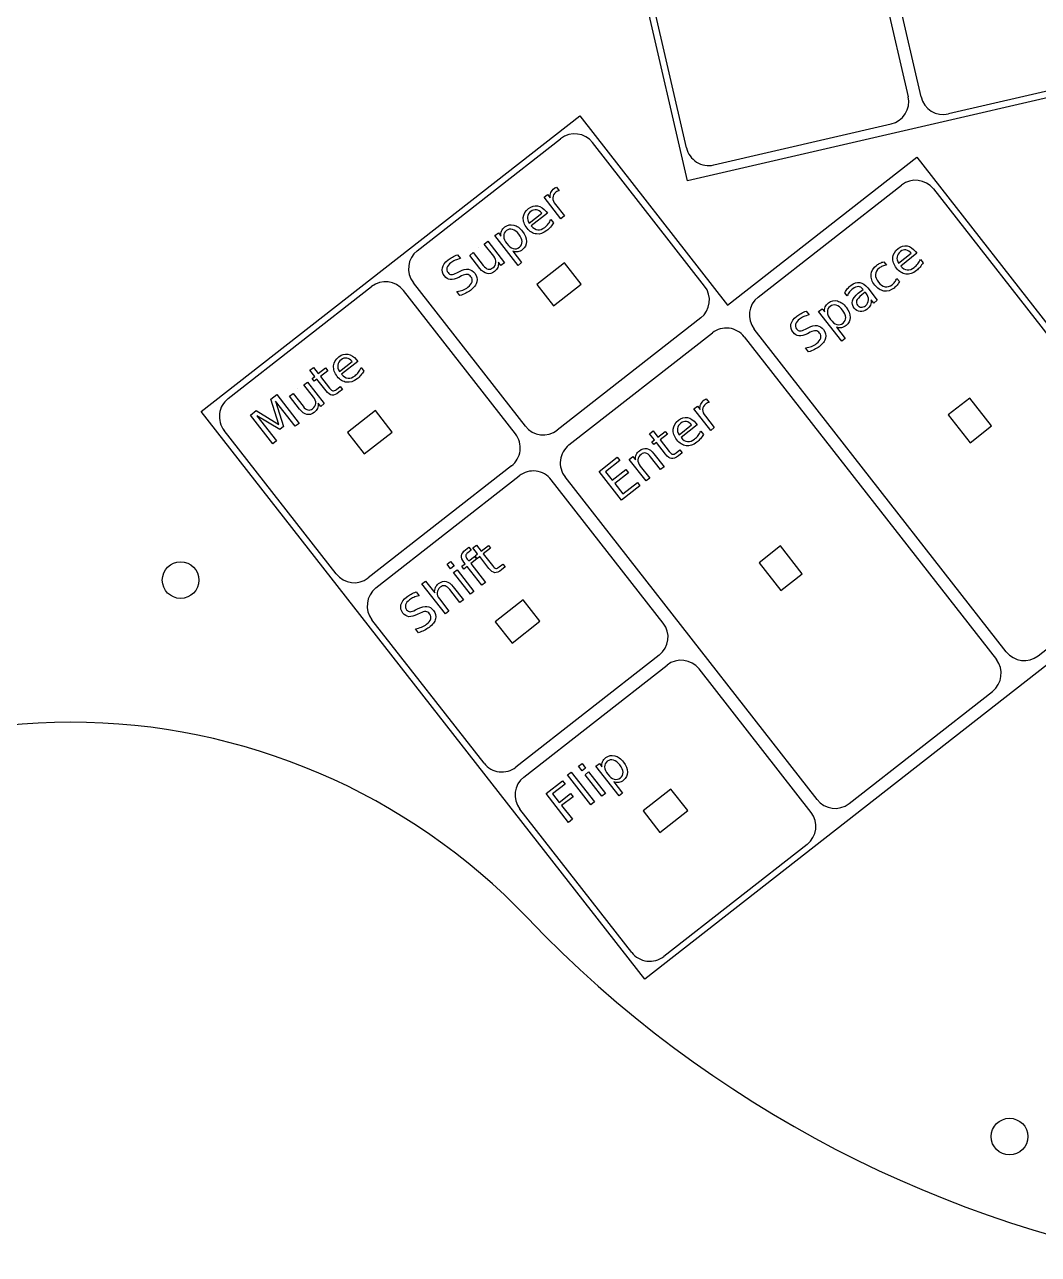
# Model space of a CAD drawing. Extents: x -4 to 403, y -6 to 597.
# Drawn here: x 195.9 to 276.2, y 402.3 to 499.6 of the extents above; entities that cross this region are included whole.
import ezdxf

# ---------------------------------------------------------------- set-up
doc = ezdxf.new("R2010")
doc.units = 0
doc.layers.get('0').update_dxf_attribs({"linetype": 'CONTINUOUS'})

msp = doc.modelspace()

# ---------------------------------------------------------------- linework, layer by layer
at = {"color": 1}
for p, q in [((260.585391, 516.670059), (265.849248, 493.8698)), ((248.397026, 487.223563), (241.985919, 514.993109)), ((248.310584, 489.820682), (243.046731, 512.620941)), ((266.879855, 493.851159), (263.64056, 507.882088)), ((285.423097, 495.771701), (266.910056, 491.497632)), ((283.069561, 495.741501), (269.038632, 492.502205)), ((209.909205, 468.962998), (239.853612, 492.358133)), ((239.853612, 492.358133), (251.551181, 477.385931)), ((266.910056, 491.497632), (248.397026, 487.223563)), ((250.469364, 488.471727), (264.500293, 491.711023)), ((227.001664, 481.682581), (238.34902, 490.548107)), ((249.741155, 478.890523), (240.875629, 490.23788)), ((251.551181, 477.385931), (266.523386, 489.083498)), ((266.523386, 489.083498), (289.91853, 459.13909)), ((253.979269, 478.013941), (265.326623, 486.879466)), ((267.853231, 486.569236), (287.800678, 461.03769)), ((238.657676, 480.732285), (236.451245, 479.008432)), ((239.981346, 479.038063), (238.657676, 480.732285)), ((212.029461, 469.985015), (223.376815, 478.85054)), ((235.556962, 467.808618), (226.691436, 479.155973)), ((236.451245, 479.008432), (237.774915, 477.31421)), ((237.774915, 477.31421), (239.981346, 479.038063)), ((234.76895, 467.192956), (225.903424, 478.54031)), ((249.430925, 476.363914), (238.083571, 467.498389)), ((239.007064, 466.316371), (250.354418, 475.181897)), ((252.881029, 474.87167), (272.828459, 449.34012)), ((273.616472, 449.955783), (253.669039, 475.487332)), ((270.720036, 470.02756), (269.025814, 468.703889)), ((272.443889, 467.821129), (270.720036, 470.02756)), ((245.00191, 424.046386), (209.909205, 468.962998)), ((223.685471, 469.034719), (221.47904, 467.310866)), ((225.009141, 467.340494), (223.685471, 469.034719)), ((269.025814, 468.703889), (270.749667, 466.497459)), ((220.584757, 456.111049), (211.719231, 467.458403)), ((221.47904, 467.310866), (222.802713, 465.616644)), ((222.802713, 465.616644), (225.009141, 467.340494)), ((270.749667, 466.497459), (272.443889, 467.821129)), ((234.458723, 464.666345), (223.111366, 455.800822)), ((223.727028, 455.01281), (235.074382, 463.878335)), ((246.466519, 452.220751), (237.600993, 463.568105)), ((258.644267, 438.258213), (238.696834, 463.789763)), ((289.91853, 459.13909), (245.00191, 424.046386)), ((255.747834, 458.329993), (254.053609, 457.00632)), ((257.471684, 456.123563), (255.747834, 458.329993)), ((276.14308, 449.645553), (287.490431, 458.511078)), ((254.053609, 457.00632), (255.777462, 454.79989)), ((209.721894, 455.628113), (209.721894, 455.628113)), ((255.777462, 454.79989), (257.471684, 456.123563)), ((235.383037, 454.062514), (233.176607, 452.338661)), ((236.70671, 452.368291), (235.383037, 454.062514)), ((232.282324, 441.138844), (223.416801, 452.486201)), ((233.176607, 452.338661), (234.50028, 450.644439)), ((234.50028, 450.644439), (236.70671, 452.368291)), ((246.156289, 449.694143), (234.808935, 440.828617)), ((235.424597, 440.040605), (246.771951, 448.90613)), ((258.164085, 437.248546), (249.298562, 448.595903)), ((261.170875, 437.947986), (272.518232, 446.813512)), ((247.080606, 439.090309), (244.874176, 437.366456)), ((248.404279, 437.396087), (247.080606, 439.090309)), ((243.979893, 426.166642), (235.114367, 437.513996)), ((244.874176, 437.366456), (246.197849, 435.672234)), ((246.197849, 435.672234), (248.404279, 437.396087)), ((257.853858, 434.721938), (246.506504, 425.856412)), ((275.322883, 411.603679), (275.322883, 411.603679))]:
    msp.add_line(p, q, dxfattribs=at)
at = {"color": 5}
for p, q in [((238.010235, 486.722017), (238.236278, 486.435903)), ((237.034658, 485.918172), (237.315909, 486.13791)), ((238.364957, 484.215469), (237.034658, 485.918172)), ((237.315909, 486.13791), (237.522581, 485.873381)), ((235.856707, 483.869216), (236.852791, 484.649947)), ((237.303587, 484.649541), (236.017436, 483.644689)), ((237.196687, 484.786368), (237.303587, 484.649541)), ((237.945426, 485.332166), (238.646209, 484.435204)), ((237.576728, 484.165188), (237.783399, 483.900661)), ((238.646209, 484.435204), (238.364957, 484.215469)), ((233.142757, 482.877493), (233.424008, 483.097231)), ((234.979044, 480.527152), (233.142757, 482.877493)), ((233.424008, 483.097231), (233.625927, 482.838783)), ((231.819976, 481.910126), (231.819976, 481.910126)), ((232.294445, 482.21472), (232.574175, 482.43327)), ((233.048678, 481.249347), (232.294445, 482.21472)), ((232.574175, 482.43327), (233.904475, 480.730564)), ((234.554763, 481.649931), (235.260296, 480.74689)), ((266.437918, 481.617244), (266.544815, 481.480417)), ((230.188661, 481.362733), (230.422648, 481.063239)), ((231.14816, 481.319144), (231.42789, 481.537691)), ((231.953467, 480.288398), (231.14816, 481.319144)), ((231.42789, 481.537691), (232.224883, 480.517587)), ((233.624745, 480.512016), (233.42045, 480.773501)), ((233.904475, 480.730564), (233.624745, 480.512016)), ((235.260296, 480.74689), (234.979044, 480.527152)), ((263.93253, 480.81295), (264.136828, 480.551463)), ((265.097935, 480.700092), (266.094019, 481.480823)), ((266.544815, 481.480417), (265.258664, 480.475565)), ((266.817958, 480.996067), (267.024627, 480.73154)), ((230.14066, 479.94197), (230.355827, 480.048867)), ((230.494183, 479.686897), (230.278684, 479.577288)), ((262.649728, 478.738377), (263.408711, 477.766923)), ((264.95876, 479.499434), (265.160682, 479.240986)), ((230.373542, 478.133481), (230.126487, 478.449697)), ((261.027382, 478.107424), (260.825461, 478.365872)), ((261.897002, 478.316762), (262.289232, 478.623205)), ((262.460267, 478.404288), (262.182061, 478.186926)), ((262.289232, 478.623205), (262.267839, 478.65058)), ((262.508967, 478.341956), (262.460267, 478.404288)), ((263.128981, 477.548375), (262.927059, 477.80682)), ((263.408711, 477.766923), (263.128981, 477.548375)), ((257.781917, 476.906072), (258.015905, 476.606577)), ((258.759656, 476.876735), (259.040907, 477.09647)), ((260.595943, 474.526391), (258.759656, 476.876735)), ((259.040907, 477.09647), (259.242829, 476.838025)), ((257.733914, 475.485306), (257.94908, 475.592206)), ((258.087437, 475.230233), (257.871937, 475.120627)), ((260.171662, 475.649169), (260.877195, 474.746129)), ((257.966798, 473.67682), (257.719743, 473.993036)), ((260.877195, 474.746129), (260.595943, 474.526391)), ((220.841929, 472.138381), (221.838013, 472.919113)), ((222.288809, 472.918706), (221.002658, 471.913854)), ((222.181909, 473.05553), (222.288809, 472.918706)), ((218.510404, 472.223988), (218.791655, 472.443726)), ((218.888116, 471.740541), (218.510404, 472.223988)), ((218.791655, 472.443726), (219.169368, 471.96028)), ((219.169368, 471.96028), (219.74555, 472.410444)), ((219.915399, 472.193042), (219.339217, 471.742881)), ((219.74555, 472.410444), (219.915399, 472.193042)), ((222.561952, 472.434354), (222.768621, 472.16983)), ((218.033725, 471.073018), (218.313452, 471.291565)), ((218.787955, 470.107646), (218.033725, 471.073018)), ((218.313452, 471.291565), (219.643752, 469.588862)), ((218.682878, 471.580194), (218.888116, 471.740541)), ((218.852731, 471.362795), (218.682878, 471.580194)), ((219.057966, 471.523143), (218.852731, 471.362795)), ((219.780127, 470.598817), (219.057966, 471.523143)), ((219.339217, 471.742881), (220.061379, 470.818555)), ((220.605602, 470.71737), (220.892932, 470.941858)), ((220.892932, 470.941858), (221.075849, 470.707738)), ((215.416698, 469.941572), (215.874299, 470.299088)), ((216.041202, 467.942059), (215.416698, 469.941572)), ((215.874299, 470.299088), (217.647634, 468.029322)), ((216.887437, 470.177439), (217.167167, 470.395989)), ((217.692744, 469.146696), (216.887437, 470.177439)), ((217.167167, 470.395989), (217.96416, 469.375886)), ((217.559253, 470.768424), (217.559253, 470.768424)), ((221.075849, 470.707738), (220.788519, 470.48325)), ((249.871174, 469.973887), (250.09722, 469.687773)), ((213.797606, 468.676599), (214.25521, 469.034118)), ((214.25521, 469.034118), (216.041202, 467.942059)), ((217.34814, 467.795331), (215.790978, 469.788407)), ((215.790978, 469.788407), (216.421948, 467.77436)), ((219.364022, 469.370312), (219.159727, 469.631799)), ((219.643752, 469.588862), (219.364022, 469.370312)), ((248.89558, 469.170064), (249.176829, 469.3898)), ((250.22588, 467.467358), (248.89558, 469.170064)), ((249.176829, 469.3898), (249.383503, 469.12527)), ((215.570941, 466.406832), (213.797606, 468.676599)), ((216.113333, 467.533243), (214.311756, 468.632713)), ((214.311756, 468.632713), (215.868917, 466.639637)), ((217.647634, 468.029322), (217.34814, 467.795331)), ((249.057607, 468.038254), (249.164507, 467.90143)), ((249.806348, 468.584052), (250.507128, 467.687094)), ((216.421948, 467.77436), (216.113333, 467.533243)), ((245.386107, 467.206715), (245.667356, 467.42645)), ((245.763817, 466.723268), (245.386107, 467.206715)), ((245.667356, 467.42645), (246.045065, 466.943003)), ((246.045065, 466.943003), (246.621247, 467.393168)), ((246.7911, 467.175769), (246.214915, 466.725605)), ((246.621247, 467.393168), (246.7911, 467.175769)), ((247.71763, 467.121105), (248.713711, 467.901836)), ((249.164507, 467.90143), (247.878358, 466.896578)), ((249.43765, 467.41708), (249.644321, 467.152553)), ((250.507128, 467.687094), (250.22588, 467.467358)), ((215.868917, 466.639637), (215.570941, 466.406832)), ((245.558579, 466.562918), (245.763817, 466.723268)), ((245.728429, 466.345519), (245.558579, 466.562918)), ((245.933666, 466.505869), (245.728429, 466.345519)), ((246.655831, 465.581544), (245.933666, 466.505869)), ((246.214915, 466.725605), (246.937079, 465.801279)), ((241.390876, 464.219951), (242.826013, 465.3412)), ((243.027932, 465.082755), (241.899892, 464.201432)), ((242.826013, 465.3412), (243.027932, 465.082755)), ((243.78138, 465.174418), (244.062632, 465.394157)), ((245.11168, 463.471712), (243.78138, 465.174418)), ((244.062632, 465.394157), (244.269303, 465.129627)), ((246.257965, 464.367291), (245.462161, 465.385873)), ((245.734765, 465.613542), (246.537695, 464.585838)), ((247.481303, 465.700094), (247.768633, 465.924582)), ((247.951547, 465.690462), (247.664216, 465.465974)), ((247.768633, 465.924582), (247.951547, 465.690462)), ((243.164211, 461.950185), (241.390876, 464.219951)), ((241.899892, 464.201432), (242.424885, 463.529475)), ((242.424885, 463.529475), (243.505796, 464.373977)), ((243.707718, 464.115529), (242.626804, 463.271027)), ((243.505796, 464.373977), (243.707718, 464.115529)), ((244.641072, 464.653783), (245.392929, 463.691451)), ((246.537695, 464.585838), (246.257965, 464.367291)), ((242.626804, 463.271027), (243.269387, 462.448561)), ((243.269387, 462.448561), (244.424794, 463.351263)), ((244.424794, 463.351263), (244.626712, 463.092815)), ((245.392929, 463.691451), (245.11168, 463.471712)), ((244.626712, 463.092815), (243.164211, 461.950185)), ((231.399865, 458.182992), (231.681117, 458.402728)), ((231.681117, 458.402728), (232.058826, 457.919281)), ((232.058826, 457.919281), (232.635011, 458.369445)), ((232.635011, 458.369445), (232.804861, 458.152046)), ((230.821872, 458.020305), (231.086398, 458.226976)), ((230.951539, 457.296552), (231.069129, 457.146046)), ((231.268127, 457.994375), (231.000561, 457.78533)), ((231.069129, 457.146046), (231.529772, 457.505938)), ((231.086398, 458.226976), (231.268127, 457.994375)), ((231.699622, 457.28854), (231.238979, 456.928644)), ((231.777575, 457.699545), (231.399865, 458.182992)), ((231.529772, 457.505938), (231.699622, 457.28854)), ((231.57234, 457.539195), (231.777575, 457.699545)), ((231.74219, 457.321797), (231.57234, 457.539195)), ((231.947427, 457.482144), (231.74219, 457.321797)), ((232.669589, 456.557818), (231.947427, 457.482144)), ((232.804861, 458.152046), (232.228679, 457.701882)), ((232.228679, 457.701882), (232.95084, 456.777557)), ((229.360889, 456.878863), (229.640619, 457.097413)), ((229.637636, 456.52464), (229.360889, 456.878863)), ((229.917369, 456.74319), (229.637636, 456.52464)), ((229.640619, 457.097413), (229.917369, 456.74319)), ((229.878755, 456.216022), (230.158486, 456.434572)), ((230.158486, 456.434572), (231.488785, 454.731869)), ((230.520311, 456.71726), (230.787878, 456.926307)), ((230.690161, 456.499861), (230.520311, 456.71726)), ((230.957728, 456.708909), (230.690161, 456.499861)), ((230.787878, 456.926307), (230.695233, 457.044889)), ((232.118177, 455.223601), (230.957728, 456.708909)), ((231.238979, 456.928644), (232.399429, 455.44334)), ((233.495061, 456.676374), (233.782391, 456.900862)), ((233.965308, 456.666739), (233.677977, 456.442251)), ((233.782391, 456.900862), (233.965308, 456.666739)), ((227.373892, 455.326449), (227.655143, 455.546187)), ((227.655143, 455.546187), (228.379681, 454.618822)), ((231.209055, 454.513319), (229.878755, 456.216022)), ((232.399429, 455.44334), (232.118177, 455.223601)), ((226.914017, 454.69295), (227.148007, 454.393456)), ((229.222058, 452.960905), (227.373892, 455.326449)), ((230.368343, 453.856483), (229.572539, 454.875065)), ((229.845143, 455.102734), (230.648073, 454.07503)), ((231.488785, 454.731869), (231.209055, 454.513319)), ((228.751453, 454.142975), (229.50331, 453.180643)), ((230.648073, 454.07503), (230.368343, 453.856483)), ((226.866016, 453.272184), (227.081182, 453.379082)), ((227.219539, 453.017112), (227.00404, 452.907502)), ((229.50331, 453.180643), (229.222058, 452.960905)), ((227.0989, 451.463699), (226.851843, 451.779915)), ((239.763191, 440.894694), (240.042921, 441.113244)), ((240.039938, 440.540471), (239.763191, 440.894694)), ((240.319671, 440.759021), (240.039938, 440.540471)), ((240.042921, 441.113244), (240.319671, 440.759021)), ((241.13393, 440.898191), (241.415179, 441.117929)), ((242.970217, 438.54785), (241.13393, 440.898191)), ((241.415179, 441.117929), (241.6171, 440.859481)), ((238.899675, 440.220042), (239.179406, 440.438592)), ((240.747842, 437.854497), (238.899675, 440.220042)), ((239.179406, 440.438592), (241.027572, 438.073047)), ((240.281057, 440.231855), (240.560787, 440.450405)), ((241.611354, 438.529149), (240.281057, 440.231855)), ((240.560787, 440.450405), (241.891087, 438.7477)), ((237.192745, 438.732203), (238.497139, 439.751307)), ((238.699061, 439.492862), (237.701761, 438.713686)), ((238.497139, 439.751307), (238.699061, 439.492862)), ((242.545933, 439.670631), (243.251469, 438.767588)), ((238.966082, 436.462436), (237.192745, 438.732203)), ((237.701761, 438.713686), (238.224377, 438.044766)), ((238.224377, 438.044766), (239.124381, 438.747925)), ((239.3263, 438.489477), (238.426298, 437.786321)), ((239.124381, 438.747925), (239.3263, 438.489477)), ((241.027572, 438.073047), (240.747842, 437.854497)), ((241.891087, 438.7477), (241.611354, 438.529149)), ((243.251469, 438.767588), (242.970217, 438.54785)), ((238.426298, 437.786321), (239.273177, 436.702365)), ((239.273177, 436.702365), (238.966082, 436.462436))]:
    msp.add_line(p, q, dxfattribs=at)
at = {"color": 1}
for points in [[(264.500293, 491.711023), (265.468926, 491.93465), (266.072874, 492.901167), (265.849248, 493.8698)], [(266.879855, 493.851159), (267.103482, 492.882526), (268.069999, 492.278579), (269.038632, 492.502205)], [(240.875629, 490.23788), (240.263592, 491.02125), (239.132391, 491.160143), (238.34902, 490.548107)], [(248.310584, 489.820682), (248.417974, 489.355527), (248.705747, 488.952084), (249.110596, 488.699106)], [(249.110596, 488.699106), (249.515446, 488.446128), (250.00421, 488.364337), (250.469364, 488.471727)], [(267.853231, 486.569236), (267.241195, 487.352607), (266.109994, 487.491502), (265.326623, 486.879466)], [(227.001664, 481.682581), (226.218294, 481.070544), (226.0794, 479.939343), (226.691436, 479.155973)], [(225.903424, 478.54031), (225.291388, 479.323681), (224.160187, 479.462576), (223.376815, 478.85054)], [(249.430925, 476.363914), (250.214296, 476.975951), (250.35319, 478.107151), (249.741155, 478.890523)], [(253.979269, 478.013941), (253.195898, 477.401904), (253.057003, 476.270703), (253.669039, 475.487332)], [(251.681974, 475.550062), (251.208142, 475.608241), (250.730606, 475.475808), (250.354418, 475.181897)], [(252.881029, 474.87167), (252.587119, 475.247858), (252.155805, 475.491883), (251.681974, 475.550062)], [(212.029461, 469.985015), (211.653273, 469.691104), (211.409247, 469.259791), (211.351068, 468.78596)], [(211.351068, 468.78596), (211.292888, 468.312128), (211.425321, 467.834592), (211.719231, 467.458403)], [(235.137115, 465.8654), (235.195294, 466.339232), (235.062861, 466.816768), (234.76895, 467.192956)], [(235.556962, 467.808618), (236.168998, 467.025248), (237.300199, 466.886353), (238.083571, 467.498389)], [(239.007064, 466.316374), (238.630875, 466.022464), (238.38685, 465.591151), (238.32867, 465.117319)], [(234.458723, 464.666345), (234.834911, 464.960256), (235.078936, 465.391569), (235.137115, 465.8654)], [(238.32867, 465.117319), (238.270491, 464.643488), (238.402923, 464.165951), (238.696834, 463.789763)], [(236.401938, 464.246499), (235.928107, 464.304679), (235.45057, 464.172246), (235.074382, 463.878335)], [(237.600993, 463.568105), (237.307083, 463.944294), (236.87577, 464.18832), (236.401938, 464.246499)], [(206.821894, 455.628113), (206.821894, 456.428927), (207.471079, 457.078115), (208.271893, 457.078115)], [(208.271893, 457.078115), (209.072707, 457.078115), (209.721894, 456.428927), (209.721894, 455.628113)], [(208.271893, 454.178115), (207.471079, 454.178115), (206.821894, 454.827302), (206.821894, 455.628113)], [(209.721894, 455.628113), (209.721894, 454.827302), (209.072707, 454.178115), (208.271893, 454.178115)], [(220.584757, 456.111049), (221.196794, 455.327679), (222.327995, 455.188786), (223.111366, 455.800822)], [(223.727028, 455.01281), (222.943658, 454.400772), (222.804765, 453.269572), (223.416801, 452.486201)], [(246.156289, 449.694143), (246.93966, 450.306179), (247.078554, 451.43738), (246.466519, 452.220751)], [(249.29856, 448.595903), (248.686522, 449.379273), (247.555322, 449.518167), (246.771951, 448.90613)], [(273.616472, 449.955783), (274.228508, 449.172412), (275.359709, 449.033517), (276.14308, 449.645553)], [(272.518232, 446.813512), (273.301602, 447.425549), (273.440495, 448.55675), (272.828459, 449.34012)], [(199.556187, 444.385268), (185.90074, 444.385268), (172.839902, 438.79808), (163.409162, 428.922232)], [(235.703212, 428.922232), (226.272473, 438.79808), (213.211635, 444.385268), (199.556187, 444.385268)], [(232.282324, 441.138844), (232.576234, 440.762656), (233.007547, 440.518631), (233.481379, 440.460452)], [(233.481379, 440.460452), (233.955211, 440.402273), (234.432747, 440.534706), (234.808935, 440.828617)], [(235.424597, 440.040605), (234.641226, 439.428568), (234.502332, 438.297368), (235.114367, 437.513996)], [(258.644267, 438.258213), (259.256304, 437.474843), (260.387505, 437.33595), (261.170875, 437.947986)], [(257.853858, 434.721938), (258.637228, 435.333975), (258.776121, 436.465176), (258.164085, 437.248546)], [(235.703212, 428.922232), (264.631597, 398.628507), (310.241986, 391.412264), (347.109215, 411.296141)], [(243.979893, 426.166642), (244.273803, 425.790453), (244.705116, 425.546428), (245.178948, 425.488248)], [(245.178948, 425.488248), (245.652779, 425.430069), (246.130316, 425.562501), (246.506504, 425.856412)], [(272.422883, 411.603679), (272.422883, 412.40449), (273.072071, 413.053678), (273.872885, 413.053678)], [(273.872885, 413.053678), (274.673696, 413.053678), (275.322883, 412.40449), (275.322883, 411.603679)], [(273.872885, 410.153678), (273.072071, 410.153678), (272.422883, 410.802865), (272.422883, 411.603679)], [(275.322883, 411.603679), (275.322883, 410.802865), (274.673696, 410.153678), (273.872885, 410.153678)]]:
    msp.add_open_spline(points, degree=3, dxfattribs=at)
at = {"color": 5}
for points in [[(237.572788, 486.282295), (237.627454, 486.406611), (237.722185, 486.521428), (237.856983, 486.626745)], [(237.856983, 486.626745), (237.876259, 486.641787), (237.898738, 486.656861), (237.924397, 486.672072)], [(237.924397, 486.672072), (237.949261, 486.688272), (237.977909, 486.704895), (238.010235, 486.722017)], [(237.522581, 485.873381), (237.500595, 486.022685), (237.517331, 486.15899), (237.572788, 486.282295)], [(237.725967, 485.873149), (237.721818, 485.705061), (237.794976, 485.524732), (237.945426, 485.332166)], [(237.969683, 486.31328), (237.811571, 486.189752), (237.730336, 486.043041), (237.725967, 485.873149)], [(238.101988, 486.394623), (238.058377, 486.375234), (238.014274, 486.348121), (237.969683, 486.31328)], [(238.236247, 486.435864), (238.190581, 486.429542), (238.145823, 486.415798), (238.101988, 486.394623)], [(235.393479, 484.305436), (235.416226, 484.587607), (235.555286, 484.828467), (235.810691, 485.028015)], [(235.999024, 484.793229), (235.842944, 484.671281), (235.752218, 484.529399), (235.726854, 484.367584)], [(235.810691, 485.028015), (236.039748, 485.206969), (236.278463, 485.274327), (236.526841, 485.230086)], [(236.437343, 484.915338), (236.282967, 484.941613), (236.136861, 484.900916), (235.999024, 484.793229)], [(236.852816, 484.649913), (236.731249, 484.801388), (236.592732, 484.889839), (236.437343, 484.915338)], [(236.526841, 485.230086), (236.775442, 485.187648), (236.998725, 485.039741), (237.196687, 484.786368)], [(233.672096, 483.237197), (233.7235, 483.357333), (233.811533, 483.466099), (233.936194, 483.563499)], [(233.936194, 483.563499), (234.142953, 483.725032), (234.374829, 483.773989), (234.631824, 483.710365)], [(234.631824, 483.710365), (234.889831, 483.647528), (235.123359, 483.482329), (235.332406, 483.214763)], [(235.686344, 483.466807), (235.46859, 483.745524), (235.370966, 484.025065), (235.393479, 484.305436)], [(235.726854, 484.367584), (235.702498, 484.206556), (235.745791, 484.040435), (235.856707, 483.869216)], [(236.017436, 483.644689), (236.180049, 483.461625), (236.352637, 483.3598), (236.535198, 483.339217)], [(237.087586, 483.52841), (237.195019, 483.612346), (237.288599, 483.706696), (237.36836, 483.811431)], [(237.5508, 483.562249), (237.462814, 483.457598), (237.364598, 483.36291), (237.256152, 483.278184)], [(237.36836, 483.811431), (237.449124, 483.916963), (237.518579, 484.034884), (237.576728, 484.165188)], [(237.783399, 483.900661), (237.716318, 483.779701), (237.638786, 483.666897), (237.5508, 483.562249)], [(233.625927, 482.838783), (233.605522, 482.986061), (233.620932, 483.118864), (233.672096, 483.237197)], [(234.0507, 483.275926), (233.902728, 483.160316), (233.832102, 483.010468), (233.838819, 482.826388)], [(233.838819, 482.826388), (233.845761, 482.644109), (233.929601, 482.450099), (234.090346, 482.244359)], [(234.536624, 483.371574), (234.360647, 483.423415), (234.198675, 483.391527), (234.0507, 483.275926)], [(235.042034, 482.987898), (234.881291, 483.193641), (234.712818, 483.32153), (234.536624, 483.371574)], [(235.293231, 482.403159), (235.286514, 482.587242), (235.202782, 482.782153), (235.042034, 482.987898)], [(235.332406, 483.214763), (235.541454, 482.947193), (235.64525, 482.680637), (235.643802, 482.415094)], [(236.424747, 483.010544), (236.143109, 483.045125), (235.896978, 483.197211), (235.686344, 483.466807)], [(237.256152, 483.278184), (236.984532, 483.065969), (236.707396, 482.976753), (236.424747, 483.010544)], [(236.535198, 483.339217), (236.717982, 483.320449), (236.902112, 483.383501), (237.087586, 483.52841)], [(234.090346, 482.244359), (234.251092, 482.038613), (234.419448, 481.909818), (234.595425, 481.857974)], [(234.953698, 481.596822), (234.825707, 481.576813), (234.692733, 481.594564), (234.554763, 481.649931)], [(234.595425, 481.857974), (234.771622, 481.807933), (234.933708, 481.84073), (235.081683, 481.956331)], [(235.333007, 481.775658), (235.208344, 481.67826), (235.081909, 481.618649), (234.953698, 481.596822)], [(235.081683, 481.956331), (235.229655, 482.07194), (235.300168, 482.22088), (235.293231, 482.403159)], [(235.643802, 482.415094), (235.643237, 482.150339), (235.539766, 481.937193), (235.333007, 481.775658)], [(264.63471, 481.136315), (264.657457, 481.418486), (264.796516, 481.659343), (265.051919, 481.858891)], [(265.240252, 481.624105), (265.084174, 481.502156), (264.993448, 481.360278), (264.968082, 481.198463)], [(265.051919, 481.858891), (265.280976, 482.037845), (265.519691, 482.105203), (265.768072, 482.060965)], [(265.678571, 481.746214), (265.524198, 481.772489), (265.378092, 481.731792), (265.240252, 481.624105)], [(266.094044, 481.480787), (265.972477, 481.632264), (265.83396, 481.720718), (265.678571, 481.746214)], [(265.768072, 482.060965), (266.016673, 482.018527), (266.239956, 481.870617), (266.437918, 481.617244)], [(228.984131, 480.32862), (229.035755, 480.555016), (229.185722, 480.765215), (229.434032, 480.95922)], [(229.663792, 480.737216), (229.496562, 480.606558), (229.392678, 480.473169), (229.352137, 480.337036)], [(229.434032, 480.95922), (229.54045, 481.04236), (229.656418, 481.117462), (229.781936, 481.184518)], [(229.995356, 480.93016), (229.870596, 480.876752), (229.760075, 480.812436), (229.663792, 480.737216)], [(229.781936, 481.184518), (229.907455, 481.251568), (230.043031, 481.310976), (230.188661, 481.362733)], [(230.422648, 481.063239), (230.262547, 481.027919), (230.120112, 480.983556), (229.995356, 480.93016)], [(232.979618, 480.328707), (233.130633, 480.446693), (233.212107, 480.587878), (233.224045, 480.752261)], [(233.224045, 480.752261), (233.236999, 480.917434), (233.17854, 481.083127), (233.048678, 481.249347)], [(233.42045, 480.773501), (233.433319, 480.617065), (233.414438, 480.478277), (233.363827, 480.357127)], [(263.358337, 480.53572), (263.444486, 480.603022), (263.535731, 480.65963), (263.632082, 480.705522)], [(263.632082, 480.705522), (263.727642, 480.752427), (263.827789, 480.788239), (263.93253, 480.81295)], [(264.927575, 480.297686), (264.709818, 480.5764), (264.612197, 480.855944), (264.63471, 481.136315)], [(264.968082, 481.198463), (264.943726, 481.037432), (264.987019, 480.871314), (265.097935, 480.700092)], [(266.328817, 480.359286), (266.436247, 480.443222), (266.529846, 480.537552), (266.609591, 480.642307)], [(266.609591, 480.642307), (266.690352, 480.747841), (266.759807, 480.865762), (266.817958, 480.996067)], [(267.024627, 480.73154), (266.957546, 480.610577), (266.880013, 480.497773), (266.792031, 480.393125)], [(229.143397, 479.689195), (228.986614, 479.889869), (228.933523, 480.103012), (228.984131, 480.32862)], [(229.614079, 479.403247), (229.435698, 479.420576), (229.278805, 479.515882), (229.143397, 479.689195)], [(229.352137, 480.337036), (229.312615, 480.201696), (229.339578, 480.074228), (229.433008, 479.954636)], [(229.433008, 479.954636), (229.511401, 479.854298), (229.600687, 479.801641), (229.700868, 479.796673)], [(229.700868, 479.796673), (229.801271, 479.793513), (229.947869, 479.841939), (230.14066, 479.94197)], [(230.355827, 480.048867), (230.618931, 480.184241), (230.847861, 480.239054), (231.042617, 480.213315)], [(230.940625, 479.80801), (230.823627, 479.817775), (230.674811, 479.77742), (230.494183, 479.686897)], [(231.248301, 479.627289), (231.161196, 479.738773), (231.058636, 479.799013), (230.940625, 479.80801)], [(231.042617, 480.213315), (231.237599, 480.189383), (231.407144, 480.085169), (231.551261, 479.900712)], [(231.551261, 479.900712), (231.723089, 479.680779), (231.779361, 479.456251), (231.720075, 479.227129)], [(232.522399, 479.873559), (232.326026, 479.915994), (232.136381, 480.054277), (231.953467, 480.288398)], [(232.224883, 480.517587), (232.350785, 480.356439), (232.476828, 480.259873), (232.603015, 480.227884)], [(233.110369, 480.039142), (232.914761, 479.886316), (232.718772, 479.831121), (232.522399, 479.873559)], [(232.603015, 480.227884), (232.728407, 480.196912), (232.853945, 480.230424), (232.979618, 480.328707)], [(233.363827, 480.357127), (233.313437, 480.237781), (233.22895, 480.131787), (233.110369, 480.039142)], [(263.200832, 478.973087), (262.983865, 479.250788), (262.889239, 479.528588), (262.916945, 479.806489)], [(262.916945, 479.806489), (262.945666, 480.085175), (263.092797, 480.328253), (263.358337, 480.53572)], [(263.268562, 479.804547), (263.257697, 479.611626), (263.333437, 479.411282), (263.495765, 479.203513)], [(263.555794, 480.30806), (263.374373, 480.166317), (263.278629, 479.998479), (263.268562, 479.804547)], [(263.822124, 480.462278), (263.725652, 480.422809), (263.636874, 480.371402), (263.555794, 480.30806)], [(264.136828, 480.551463), (264.023721, 480.533288), (263.918822, 480.503547), (263.822124, 480.462278)], [(265.665978, 479.84142), (265.38434, 479.876), (265.138208, 480.028087), (264.927575, 480.297686)], [(265.258664, 480.475565), (265.42128, 480.292501), (265.593865, 480.190675), (265.776429, 480.170093)], [(266.497385, 480.109057), (266.22576, 479.896845), (265.948627, 479.807629), (265.665978, 479.84142)], [(265.776429, 480.170093), (265.959213, 480.151325), (266.143343, 480.214379), (266.328817, 480.359286)], [(266.792031, 480.393125), (266.704042, 480.288474), (266.605829, 480.193788), (266.497385, 480.109057)], [(230.278684, 479.577288), (230.013996, 479.443938), (229.79246, 479.385924), (229.614079, 479.403247)], [(230.616402, 478.577843), (230.763708, 478.635806), (230.895134, 478.709923), (231.010675, 478.800195)], [(231.010675, 478.800195), (231.186014, 478.937183), (231.294393, 479.077354), (231.335821, 479.220706)], [(231.720075, 479.227129), (231.661802, 478.998797), (231.490267, 478.773378), (231.205468, 478.550871)], [(231.335821, 479.220706), (231.377245, 479.364058), (231.348069, 479.499584), (231.248301, 479.627289)], [(261.054546, 478.686851), (261.134999, 478.782336), (261.220826, 478.865724), (261.31204, 478.936993)], [(261.31204, 478.936993), (261.558324, 479.129407), (261.792162, 479.209276), (262.013557, 479.176597)], [(261.907331, 478.848782), (261.767781, 478.854003), (261.621488, 478.796828), (261.468445, 478.677262)], [(262.267839, 478.65058), (262.167275, 478.779293), (262.047105, 478.845362), (261.907331, 478.848782)], [(262.013557, 479.176597), (262.234952, 479.143913), (262.447005, 478.997843), (262.649717, 478.738385)], [(263.936904, 478.497867), (263.659985, 478.54103), (263.414629, 478.699433), (263.200832, 478.973087)], [(263.495765, 479.203513), (263.658094, 478.995741), (263.834562, 478.873282), (264.025169, 478.836136)], [(264.736911, 478.733624), (264.480487, 478.533289), (264.213821, 478.454701), (263.936904, 478.497867)], [(264.025169, 478.836136), (264.214983, 478.8), (264.400604, 478.852815), (264.582025, 478.994544)], [(264.582025, 478.994544), (264.663101, 479.057889), (264.734848, 479.131097), (264.797281, 479.214136)], [(264.981578, 478.968851), (264.912716, 478.88568), (264.831165, 478.807267), (264.736911, 478.733624)], [(264.797281, 479.214136), (264.859926, 479.298989), (264.913754, 479.394086), (264.95876, 479.499434)], [(265.160682, 479.240986), (265.111146, 479.143527), (265.051445, 479.052815), (264.981578, 478.968851)], [(230.126487, 478.449697), (230.305786, 478.477158), (230.469091, 478.519877), (230.616402, 478.577843)], [(230.833381, 478.318921), (230.693768, 478.249015), (230.54049, 478.187205), (230.373542, 478.133481)], [(231.205468, 478.550871), (231.098037, 478.466935), (230.974003, 478.389621), (230.833381, 478.318921)], [(259.553096, 477.562738), (259.759854, 477.72427), (259.991728, 477.773228), (260.248723, 477.709606)], [(260.825461, 478.365872), (260.896948, 478.485373), (260.973306, 478.592366), (261.054546, 478.686851)], [(261.211473, 478.420182), (261.137457, 478.324814), (261.076097, 478.220561), (261.027382, 478.107424)], [(261.468445, 478.677262), (261.371149, 478.601242), (261.285489, 478.515554), (261.211473, 478.420182)], [(261.583323, 477.138905), (261.433664, 477.33046), (261.384678, 477.52477), (261.436365, 477.721841)], [(261.436365, 477.721841), (261.489061, 477.919701), (261.64261, 478.11801), (261.897002, 478.316762)], [(261.772869, 477.742372), (261.726094, 477.622583), (261.751392, 477.500358), (261.848798, 477.375695)], [(262.182061, 478.186926), (261.956046, 478.010345), (261.819648, 477.862159), (261.772869, 477.742372)], [(262.466659, 477.336943), (262.621726, 477.458095), (262.703122, 477.609824), (262.710846, 477.792136)], [(262.710846, 477.792136), (262.718777, 477.976247), (262.651501, 478.159522), (262.508967, 478.341956)], [(262.927059, 477.80682), (262.943965, 477.653554), (262.924209, 477.514876), (262.867731, 477.39078)], [(257.37519, 476.727854), (257.500711, 476.794907), (257.636285, 476.854312), (257.781917, 476.906072)], [(259.242829, 476.838025), (259.222424, 476.9853), (259.237805, 477.118105), (259.288998, 477.236438)], [(259.288998, 477.236438), (259.340399, 477.356572), (259.428435, 477.46534), (259.553096, 477.562738)], [(259.667602, 477.275165), (259.519627, 477.159555), (259.449001, 477.009706), (259.455718, 476.825627)], [(259.455718, 476.825627), (259.46266, 476.643351), (259.546503, 476.44934), (259.707245, 476.243597)], [(260.153523, 477.370813), (259.977549, 477.422654), (259.815574, 477.390766), (259.667602, 477.275165)], [(260.658935, 476.98714), (260.49819, 477.19288), (260.32972, 477.320772), (260.153523, 477.370813)], [(260.248723, 477.709606), (260.506733, 477.646769), (260.740258, 477.481568), (260.949308, 477.214004)], [(260.91013, 476.402401), (260.903413, 476.586483), (260.819681, 476.781394), (260.658935, 476.98714)], [(260.949308, 477.214004), (261.158353, 476.946432), (261.262152, 476.679876), (261.260701, 476.414333)], [(262.044503, 476.865118), (261.865328, 476.883463), (261.711602, 476.974716), (261.583323, 477.138905)], [(261.848798, 477.375695), (261.926398, 477.276373), (262.020596, 477.222657), (262.131388, 477.214552)], [(262.57508, 477.044617), (262.400755, 476.908425), (262.223897, 476.848589), (262.044503, 476.865118)], [(262.131388, 477.214552), (262.2424, 477.208258), (262.354157, 477.249048), (262.466659, 477.336943)], [(262.867731, 477.39078), (262.810468, 477.267697), (262.712918, 477.15231), (262.57508, 477.044617)], [(256.73665, 475.23253), (256.579868, 475.433207), (256.526779, 475.646347), (256.577387, 475.871959)], [(256.577387, 475.871959), (256.629008, 476.098354), (256.778975, 476.308553), (257.027286, 476.502559)], [(256.945393, 475.880374), (256.905868, 475.745032), (256.932834, 475.617566), (257.026264, 475.497975)], [(257.257046, 476.280554), (257.089815, 476.149897), (256.985932, 476.016504), (256.945393, 475.880374)], [(257.027286, 476.502559), (257.133706, 476.585699), (257.249674, 476.660798), (257.37519, 476.727854)], [(257.588609, 476.473495), (257.46385, 476.420091), (257.353331, 476.355775), (257.257046, 476.280554)], [(258.015905, 476.606577), (257.8558, 476.571254), (257.713368, 476.526895), (257.588609, 476.473495)], [(257.94908, 475.592206), (258.212187, 475.727579), (258.441115, 475.782392), (258.635873, 475.756651)], [(259.707245, 476.243597), (259.867991, 476.037852), (260.03635, 475.909059), (260.212324, 475.857212)], [(260.212324, 475.857212), (260.388521, 475.807174), (260.550607, 475.839969), (260.698582, 475.95557)], [(260.949912, 475.774897), (260.825246, 475.677502), (260.698808, 475.617888), (260.5706, 475.596064)], [(260.698582, 475.95557), (260.846554, 476.071179), (260.91707, 476.220122), (260.91013, 476.402401)], [(261.260701, 476.414333), (261.260136, 476.149578), (261.156665, 475.936435), (260.949912, 475.774897)], [(257.207332, 474.946586), (257.028951, 474.963914), (256.872058, 475.059221), (256.73665, 475.23253)], [(257.026264, 475.497975), (257.104654, 475.397633), (257.193944, 475.344979), (257.294124, 475.340012)], [(257.871937, 475.120627), (257.60725, 474.987274), (257.385716, 474.929263), (257.207332, 474.946586)], [(257.294124, 475.340012), (257.394527, 475.336851), (257.541122, 475.385275), (257.733914, 475.485306)], [(258.533881, 475.351349), (258.41688, 475.361114), (258.268064, 475.320759), (258.087437, 475.230233)], [(258.841554, 475.170625), (258.754449, 475.282111), (258.651892, 475.342352), (258.533881, 475.351349)], [(258.635873, 475.756651), (258.830852, 475.732719), (259.000397, 475.628508), (259.144514, 475.444048)], [(258.929074, 474.764044), (258.970499, 474.907396), (258.941323, 475.042922), (258.841554, 475.170625)], [(259.144514, 475.444048), (259.316342, 475.224115), (259.372615, 474.99959), (259.313328, 474.770465)], [(260.5706, 475.596064), (260.442606, 475.576054), (260.309632, 475.593806), (260.171662, 475.649169)], [(257.719743, 473.993036), (257.899042, 474.020496), (258.062347, 474.063216), (258.209656, 474.121182)], [(258.426634, 473.862257), (258.287024, 473.79235), (258.133744, 473.730541), (257.966798, 473.67682)], [(258.209656, 474.121182), (258.356964, 474.179144), (258.48839, 474.253262), (258.603931, 474.343533)], [(258.798727, 474.094207), (258.691291, 474.010271), (258.567262, 473.932956), (258.426634, 473.862257)], [(258.603931, 474.343533), (258.779268, 474.480521), (258.887649, 474.620692), (258.929074, 474.764044)], [(259.313328, 474.770465), (259.255058, 474.542133), (259.08352, 474.316717), (258.798727, 474.094207)], [(220.378704, 472.574601), (220.401451, 472.856773), (220.54051, 473.097632), (220.795913, 473.29718)], [(220.984245, 473.062391), (220.828168, 472.940446), (220.737442, 472.798564), (220.712076, 472.636752)], [(220.795913, 473.29718), (221.024967, 473.476135), (221.263685, 473.543493), (221.512066, 473.499251)], [(221.422565, 473.184503), (221.268189, 473.210778), (221.122086, 473.170082), (220.984245, 473.062391)], [(221.838038, 472.919076), (221.716471, 473.07055), (221.577954, 473.159007), (221.422565, 473.184503)], [(221.512066, 473.499251), (221.760667, 473.456816), (221.98395, 473.308907), (222.181909, 473.05553)], [(220.671569, 471.735972), (220.453812, 472.014689), (220.356191, 472.294233), (220.378704, 472.574601)], [(220.712076, 472.636752), (220.68772, 472.475725), (220.731013, 472.309603), (220.841929, 472.138381)], [(221.002658, 471.913854), (221.165274, 471.730791), (221.337859, 471.628965), (221.520423, 471.608382)], [(222.07281, 471.797576), (222.180241, 471.881508), (222.27384, 471.975841), (222.353582, 472.080596)], [(222.353582, 472.080596), (222.434346, 472.186131), (222.5038, 472.304049), (222.561952, 472.434354)], [(222.768621, 472.16983), (222.701539, 472.048866), (222.624007, 471.936062), (222.536022, 471.831414)], [(221.409972, 471.279709), (221.128334, 471.31429), (220.8822, 471.466379), (220.671569, 471.735972)], [(222.241376, 471.547349), (221.969754, 471.335135), (221.69262, 471.245919), (221.409972, 471.279709)], [(221.520423, 471.608382), (221.703207, 471.589614), (221.887337, 471.652669), (222.07281, 471.797576)], [(222.536022, 471.831414), (222.448036, 471.726763), (222.349823, 471.632078), (222.241376, 471.547349)], [(218.963323, 469.610557), (218.976277, 469.77573), (218.917817, 469.941425), (218.787955, 470.107646)], [(220.247725, 470.25415), (220.102281, 470.271084), (219.946416, 470.385979), (219.780127, 470.598817)], [(220.061379, 470.818555), (220.169862, 470.679702), (220.258291, 470.605161), (220.326676, 470.594934)], [(220.788519, 470.48325), (220.572638, 470.314585), (220.392375, 470.238219), (220.247725, 470.25415)], [(220.326676, 470.594934), (220.396072, 470.585507), (220.489047, 470.626308), (220.605602, 470.71737)], [(249.785317, 469.923962), (249.810181, 469.940161), (249.838835, 469.956784), (249.871174, 469.973887)], [(218.261676, 468.731858), (218.065306, 468.774293), (217.875661, 468.912573), (217.692744, 469.146696)], [(217.96416, 469.375886), (218.090062, 469.214737), (218.216108, 469.118172), (218.342293, 469.086182)], [(218.342293, 469.086182), (218.467687, 469.055211), (218.593222, 469.088722), (218.718899, 469.187009)], [(218.718899, 469.187009), (218.869913, 469.304989), (218.951385, 469.446176), (218.963323, 469.610557)], [(219.103105, 469.215426), (219.052714, 469.09608), (218.968228, 468.990085), (218.849649, 468.89744)], [(219.159727, 469.631799), (219.172596, 469.475364), (219.153715, 469.336572), (219.103105, 469.215426)], [(249.383503, 469.12527), (249.361518, 469.274577), (249.378254, 469.410882), (249.43371, 469.534184)], [(249.43371, 469.534184), (249.488377, 469.6585), (249.583107, 469.773317), (249.717902, 469.878634)], [(249.586889, 469.125038), (249.58274, 468.95695), (249.655898, 468.776621), (249.806348, 468.584052)], [(249.830602, 469.56517), (249.672496, 469.441641), (249.591258, 469.294931), (249.586889, 469.125038)], [(249.717902, 469.878634), (249.737178, 469.893676), (249.75966, 469.908753), (249.785317, 469.923962)], [(249.962914, 469.646514), (249.919299, 469.627126), (249.875199, 469.60001), (249.830602, 469.56517)], [(250.097172, 469.687756), (250.051503, 469.681434), (250.006746, 469.66769), (249.962914, 469.646514)], [(218.849649, 468.89744), (218.654038, 468.744614), (218.458052, 468.689417), (218.261676, 468.731858)], [(247.254402, 467.557328), (247.277149, 467.839496), (247.416208, 468.080356), (247.671613, 468.279904)], [(247.859946, 468.045118), (247.703866, 467.92317), (247.613143, 467.781291), (247.587777, 467.619476)], [(247.671613, 468.279904), (247.900668, 468.458858), (248.139385, 468.526216), (248.387766, 468.481978)], [(248.298265, 468.167227), (248.14389, 468.193502), (247.997786, 468.152805), (247.859946, 468.045118)], [(248.713739, 467.901803), (248.592172, 468.053277), (248.453651, 468.141731), (248.298265, 468.167227)], [(248.387766, 468.481978), (248.636368, 468.43954), (248.859648, 468.291631), (249.057607, 468.038254)], [(247.547269, 466.718699), (247.329512, 466.997413), (247.231889, 467.276957), (247.254402, 467.557328)], [(247.587777, 467.619476), (247.563421, 467.458446), (247.606714, 467.292327), (247.71763, 467.121105)], [(248.948508, 466.780299), (249.055939, 466.864235), (249.149541, 466.958565), (249.22928, 467.06332)], [(249.22928, 467.06332), (249.310046, 467.168855), (249.379501, 467.286775), (249.43765, 467.41708)], [(249.644321, 467.152553), (249.57724, 467.03159), (249.499708, 466.918786), (249.411722, 466.814138)], [(244.580899, 465.865174), (244.776507, 466.017997), (244.971994, 466.072797), (245.167351, 466.029569)], [(248.28567, 466.262433), (248.004032, 466.297014), (247.7579, 466.4491), (247.547269, 466.718699)], [(247.878358, 466.896578), (248.040975, 466.713514), (248.213556, 466.611689), (248.39612, 466.591106)], [(249.117077, 466.530073), (248.845452, 466.317859), (248.568318, 466.228645), (248.28567, 466.262433)], [(248.39612, 466.591106), (248.578904, 466.572338), (248.763035, 466.635392), (248.948508, 466.780299)], [(249.411722, 466.814138), (249.323737, 466.709487), (249.225521, 466.614802), (249.117077, 466.530073)], [(244.269303, 465.129627), (244.256208, 465.284251), (244.274976, 465.422142), (244.325592, 465.543291)], [(244.325592, 465.543291), (244.377217, 465.665231), (244.462318, 465.772526), (244.580899, 465.865174)], [(244.464186, 465.149679), (244.452248, 464.985298), (244.51121, 464.819998), (244.641072, 464.653783)], [(244.708613, 465.573232), (244.557599, 465.455246), (244.476124, 465.314062), (244.464186, 465.149679)], [(245.085216, 465.674056), (244.959822, 465.705027), (244.83429, 465.671516), (244.708613, 465.573232)], [(245.462161, 465.385873), (245.336256, 465.547019), (245.21061, 465.643079), (245.085216, 465.674056)], [(245.167351, 466.029569), (245.361918, 465.987351), (245.551055, 465.848675), (245.734765, 465.613542)], [(247.123425, 465.236874), (246.977979, 465.253807), (246.822116, 465.368703), (246.655831, 465.581544)], [(246.937079, 465.801279), (247.045563, 465.662426), (247.133991, 465.587885), (247.202377, 465.577657)], [(247.664216, 465.465974), (247.448339, 465.297312), (247.268072, 465.220943), (247.123425, 465.236874)], [(247.202377, 465.577657), (247.271772, 465.568231), (247.364748, 465.609032), (247.481303, 465.700094)], [(230.695233, 457.044889), (230.547159, 457.234415), (230.483555, 457.406698), (230.504422, 457.561739)], [(230.504422, 457.561739), (230.524488, 457.717788), (230.630319, 457.870646), (230.821872, 458.020305)], [(230.838271, 457.560605), (230.831442, 457.489973), (230.869189, 457.401956), (230.951539, 457.296552)], [(231.000561, 457.78533), (230.900222, 457.706934), (230.846134, 457.632015), (230.838271, 457.560605)], [(233.137183, 456.213149), (232.991743, 456.230082), (232.835877, 456.34498), (232.669589, 456.557818)], [(232.95084, 456.777557), (233.059321, 456.638703), (233.147752, 456.564163), (233.216138, 456.553938)], [(233.677977, 456.442251), (233.462097, 456.273589), (233.281833, 456.19722), (233.137183, 456.213149)], [(233.216138, 456.553938), (233.28553, 456.544483), (233.378506, 456.58531), (233.495061, 456.676374)], [(228.43597, 455.032486), (228.487595, 455.154426), (228.572699, 455.261718), (228.69128, 455.354366)], [(228.69128, 455.354366), (228.886888, 455.50719), (229.082372, 455.561992), (229.277729, 455.518764)], [(229.277729, 455.518764), (229.472299, 455.476543), (229.661433, 455.337868), (229.845143, 455.102734)], [(226.159385, 454.289437), (226.265806, 454.372577), (226.381774, 454.447679), (226.507292, 454.514733)], [(226.507292, 454.514733), (226.632813, 454.581783), (226.768387, 454.641191), (226.914017, 454.69295)], [(227.148007, 454.393456), (226.9879, 454.358136), (226.84547, 454.313776), (226.720711, 454.260374)], [(228.379681, 454.618822), (228.366586, 454.773446), (228.385354, 454.911334), (228.43597, 455.032486)], [(228.574564, 454.638874), (228.562626, 454.474491), (228.621591, 454.30919), (228.751453, 454.142975)], [(228.818991, 455.062427), (228.667977, 454.944439), (228.586499, 454.803254), (228.574564, 454.638874)], [(229.195594, 455.163248), (229.0702, 455.194219), (228.944668, 455.160708), (228.818991, 455.062427)], [(229.572539, 454.875065), (229.446636, 455.036212), (229.320988, 455.132274), (229.195594, 455.163248)], [(225.868753, 453.019412), (225.71197, 453.220086), (225.658881, 453.433226), (225.709489, 453.658837)], [(225.709489, 453.658837), (225.761111, 453.88523), (225.911075, 454.095432), (226.159385, 454.289437)], [(226.077493, 453.667253), (226.037971, 453.531911), (226.064934, 453.404442), (226.158364, 453.284853)], [(226.389148, 454.06743), (226.221917, 453.936773), (226.118034, 453.803383), (226.077493, 453.667253)], [(226.720711, 454.260374), (226.595952, 454.206969), (226.485434, 454.142654), (226.389148, 454.06743)], [(227.081182, 453.379082), (227.344287, 453.514455), (227.573217, 453.569271), (227.767973, 453.54353)], [(227.767973, 453.54353), (227.962952, 453.519597), (228.1325, 453.415387), (228.276617, 453.230929)], [(226.339435, 452.733462), (226.161053, 452.75079), (226.00416, 452.846099), (225.868753, 453.019412)], [(226.158364, 453.284853), (226.236757, 453.184512), (226.326043, 453.131858), (226.426227, 453.126891)], [(227.00404, 452.907502), (226.739349, 452.774155), (226.517816, 452.716142), (226.339435, 452.733462)], [(226.426227, 453.126891), (226.526627, 453.12373), (226.673225, 453.172154), (226.866016, 453.272184)], [(227.665981, 453.138225), (227.54898, 453.148018), (227.400167, 453.107638), (227.219539, 453.017112)], [(227.973657, 452.957507), (227.886552, 453.06899), (227.783992, 453.129228), (227.665981, 453.138225)], [(227.736031, 452.130409), (227.91137, 452.267397), (228.019752, 452.407568), (228.061177, 452.550923)], [(228.445431, 452.557344), (228.387157, 452.329015), (228.215623, 452.103592), (227.930824, 451.881086)], [(228.061177, 452.550923), (228.102601, 452.694275), (228.073425, 452.829801), (227.973657, 452.957507)], [(228.276617, 453.230929), (228.448445, 453.010993), (228.504717, 452.786466), (228.445431, 452.557344)], [(226.851843, 451.779915), (227.031144, 451.807375), (227.194447, 451.850092), (227.341758, 451.908058)], [(227.558736, 451.649136), (227.419124, 451.579232), (227.265846, 451.51742), (227.0989, 451.463699)], [(227.341758, 451.908058), (227.489064, 451.96602), (227.620492, 452.040138), (227.736031, 452.130409)], [(227.930824, 451.881086), (227.823393, 451.79715), (227.699359, 451.719835), (227.558736, 451.649136)], [(241.92737, 441.584197), (242.134123, 441.745732), (242.365999, 441.794689), (242.622997, 441.731065)], [(242.622997, 441.731065), (242.881004, 441.668231), (243.114535, 441.503029), (243.323579, 441.235463)], [(241.6171, 440.859481), (241.596695, 441.006761), (241.612105, 441.139567), (241.663272, 441.257897)], [(241.663272, 441.257897), (241.714676, 441.378033), (241.802706, 441.486799), (241.92737, 441.584197)], [(242.04187, 441.296626), (241.893898, 441.181014), (241.823272, 441.031171), (241.829992, 440.847089)], [(241.829992, 440.847089), (241.836934, 440.66481), (241.920771, 440.470799), (242.081517, 440.265056)], [(242.527795, 441.392274), (242.351818, 441.444116), (242.189845, 441.412227), (242.04187, 441.296626)], [(243.033209, 441.008599), (242.872461, 441.214342), (242.703992, 441.342233), (242.527795, 441.392274)], [(243.284401, 440.42386), (243.277684, 440.607942), (243.193949, 440.802853), (243.033209, 441.008599)], [(243.323579, 441.235463), (243.532624, 440.967894), (243.636423, 440.701335), (243.634972, 440.435792)], [(242.081517, 440.265056), (242.242262, 440.059313), (242.410622, 439.930518), (242.586598, 439.878677)], [(242.586598, 439.878677), (242.762795, 439.828636), (242.924878, 439.861433), (243.072853, 439.977031)], [(243.324183, 439.796358), (243.19952, 439.698961), (243.073082, 439.63935), (242.944871, 439.617525)], [(243.072853, 439.977031), (243.220825, 440.092638), (243.291341, 440.241581), (243.284401, 440.42386)], [(243.634972, 440.435792), (243.634408, 440.171037), (243.530936, 439.957894), (243.324183, 439.796358)], [(242.944871, 439.617525), (242.816883, 439.597516), (242.6839, 439.615268), (242.545933, 439.670631)]]:
    msp.add_open_spline(points, degree=3, dxfattribs=at)

doc.saveas('drawing.dxf')
